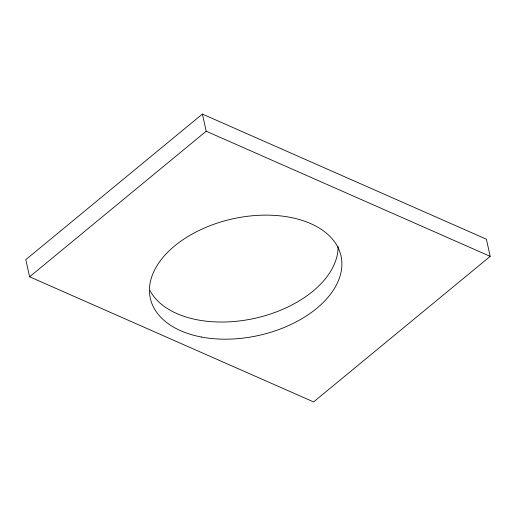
<?xml version="1.0" encoding="UTF-8"?>
<svg xmlns="http://www.w3.org/2000/svg" width="516" height="516" viewBox="0 0 516 516"><rect width="100%" height="100%" fill="white"/><g stroke="black" fill="none" stroke-linecap="round" stroke-linejoin="round"><path stroke-width="0.77" d="M202.395 114.075L25.8 259.645L29.599 276.795L313.605 401.925L490.2 256.355L486.401 239.205L202.395 114.075L206.194 131.225L490.2 256.355M29.599 276.795L206.194 131.225M338.083 246.48A97.672 59.733 -12.5 0 1 256.839 317.856A97.672 59.733 -12.5 0 1 150.085 290.766M201.253 336.993A97.672 59.733 -12.5 0 0 341.798 261.386A97.672 59.733 -12.5 0 0 193.926 233.09A97.672 59.733 -12.5 0 0 201.253 336.993"/></g></svg>
